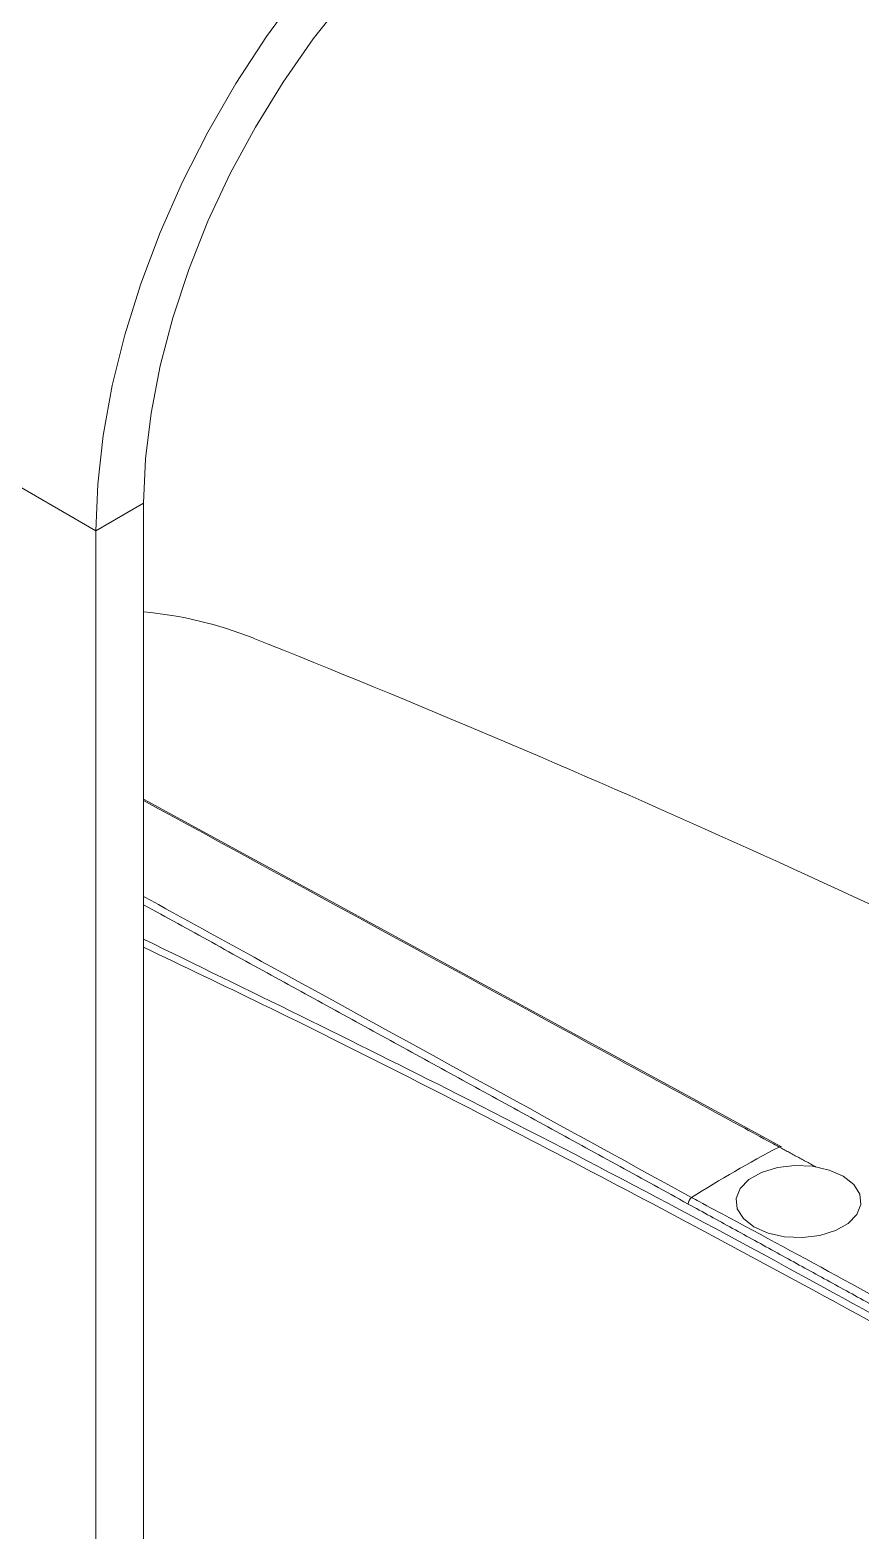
# Model space of a CAD drawing. Extents: x 2 to 136, y 1 to 99.
# Drawn here: x 10.534 to 12.845, y 85.318 to 89.49 of the extents above; entities that cross this region are included whole.
import ezdxf

# ---------------------------------------------------------------- set-up
doc = ezdxf.new("R2010")
doc.units = 0
doc.header["$MEASUREMENT"] = 0
doc.linetypes.add('SLD-Solid', pattern=[0])
doc.layers.add('OBJECT', color=7, linetype='CONTINUOUS')

msp = doc.modelspace()

# ---------------------------------------------------------------- linework, layer by layer
at = {"layer": 'OBJECT', "linetype": 'SLD-Solid', "lineweight": 15}
for p, q in [((10.7174, 88.0979), (9.8335, 88.6081)), ((10.8503, 88.1746), (10.7174, 88.0979)), ((10.8503, 88.1746), (10.8503, 81.1379)), ((10.7174, 88.0979), (10.7174, 81.0365))]:
    msp.add_line(p, q, dxfattribs=at)
at = {"layer": 'OBJECT', "linetype": 'SLD-Solid', "lineweight": 15, "flags": 128}
for points in [[(11.911, 90.1652), (11.8008, 90.0958), (11.6916, 90.0152), (11.5843, 89.9241), (11.4798, 89.8233), (11.3789, 89.7136), (11.2826, 89.5961), (11.1917, 89.4716), (11.1068, 89.3413), (11.0289, 89.2063), (10.9585, 89.0677), (10.8962, 88.9267), (10.8425, 88.7845), (10.798, 88.6423), (10.7629, 88.5014), (10.7377, 88.3629), (10.7225, 88.228), (10.7174, 88.0979)], [(11.911, 90.0117), (11.807, 89.9458), (11.704, 89.8687), (11.6031, 89.7813), (11.5051, 89.6842), (11.411, 89.5785), (11.3217, 89.4651), (11.2381, 89.3453), (11.161, 89.22), (11.0911, 89.0906), (11.0291, 88.9583), (10.9756, 88.8243), (10.931, 88.6899), (10.896, 88.5565), (10.8707, 88.4253), (10.8554, 88.2976), (10.8503, 88.1746)], [(12.6238, 86.3857), (11.3142, 87.0995), (10.8503, 87.3524)], [(12.8414, 86.254), (12.8444, 86.2255), (12.8333, 86.1977), (12.8092, 86.1728), (12.7738, 86.1528), (12.7301, 86.1394), (12.6816, 86.1336), (12.6323, 86.1359), (12.5861, 86.1462), (12.5469, 86.1636), (12.5176, 86.1866), (12.5008, 86.2135), (12.4978, 86.242), (12.5089, 86.2698), (12.5331, 86.2948), (12.5684, 86.3148), (12.6121, 86.3282), (12.6606, 86.3339), (12.7099, 86.3316), (12.7561, 86.3213), (12.7954, 86.304), (12.8246, 86.2809), (12.8414, 86.254)]]:
    msp.add_lwpolyline(points, dxfattribs=at)
at = {"layer": 'OBJECT', "linetype": 'SLD-Solid', "lineweight": 15}
for centre, radius, start, end in [((10.7515, 86.7809), 1.0961, 68.4073, 84.8298), ((-0.9886, 57.2888), 32.8386, 63.22805, 68.29785), ((14.0818, 83.5668), 3.1763, 117.4627, 122.5319), ((12.6208, 86.379), 0.00738, 65.9615, 121.9167), ((12.6208, 86.3791), 0.00731, 65.5596, 122.1755), ((12.3866, 86.2261), 0.0228, 124.6321, 177.8079), ((12.3865, 86.2263), 0.0225, 124.7852, 178.6206), ((12.37, 86.2383), 0.013, 241.2194, 241.9785)]:
    msp.add_arc(centre, radius, start, end, dxfattribs=at)
for points, knots in [([(12.6169, 86.3853), (12.6098, 86.3891), (12.5744, 86.4084), (12.4257, 86.4895), (11.8439, 86.8066), (11.2905, 87.1082), (10.8503, 87.3481)], [0, 0, 0, 0, 0.012026, 0.060129, 0.252543, 1, 1, 1, 1]), ([(10.8503, 87.0814), (10.9596, 87.0213), (11.4674, 86.7425), (11.9752, 86.4636), (12.3736, 86.2448)], [0, 0, 0, 0, 0.215313, 1, 1, 1, 1]), ([(10.8503, 86.9629), (11.1412, 86.8212), (11.7793, 86.5102), (12.715, 86.0159), (13.3592, 85.6492), (13.6558, 85.4803)], [0, 0, 0, 0, 0.311372, 0.682927, 1, 1, 1, 1]), ([(13.6625, 85.4549), (13.5956, 85.4934), (13.2819, 85.6742), (12.7112, 85.9911), (11.9506, 86.3949), (11.3268, 86.7132), (10.9604, 86.8879), (10.8503, 86.9404)], [0, 0, 0, 0, 0.071261, 0.334588, 0.608503, 0.882419, 1, 1, 1, 1]), ([(12.3736, 86.2448), (12.3807, 86.241), (12.4159, 86.2223), (12.5641, 86.1431), (12.8845, 85.9699), (13.1767, 85.8063), (13.356, 85.7059)], [0, 0, 0, 0, 0.021546, 0.107731, 0.452475, 1, 1, 1, 1])]:
    msp.add_open_spline(points, degree=3, knots=knots, dxfattribs=at)
for points in [[(12.3638, 86.2269), (10.8503, 87.0581)], [(12.7199, 86.3299), (12.6169, 86.3853)], [(13.3528, 85.6843), (12.364, 86.2269)]]:
    msp.add_open_spline(points, degree=1, dxfattribs=at)

doc.saveas('drawing.dxf')
